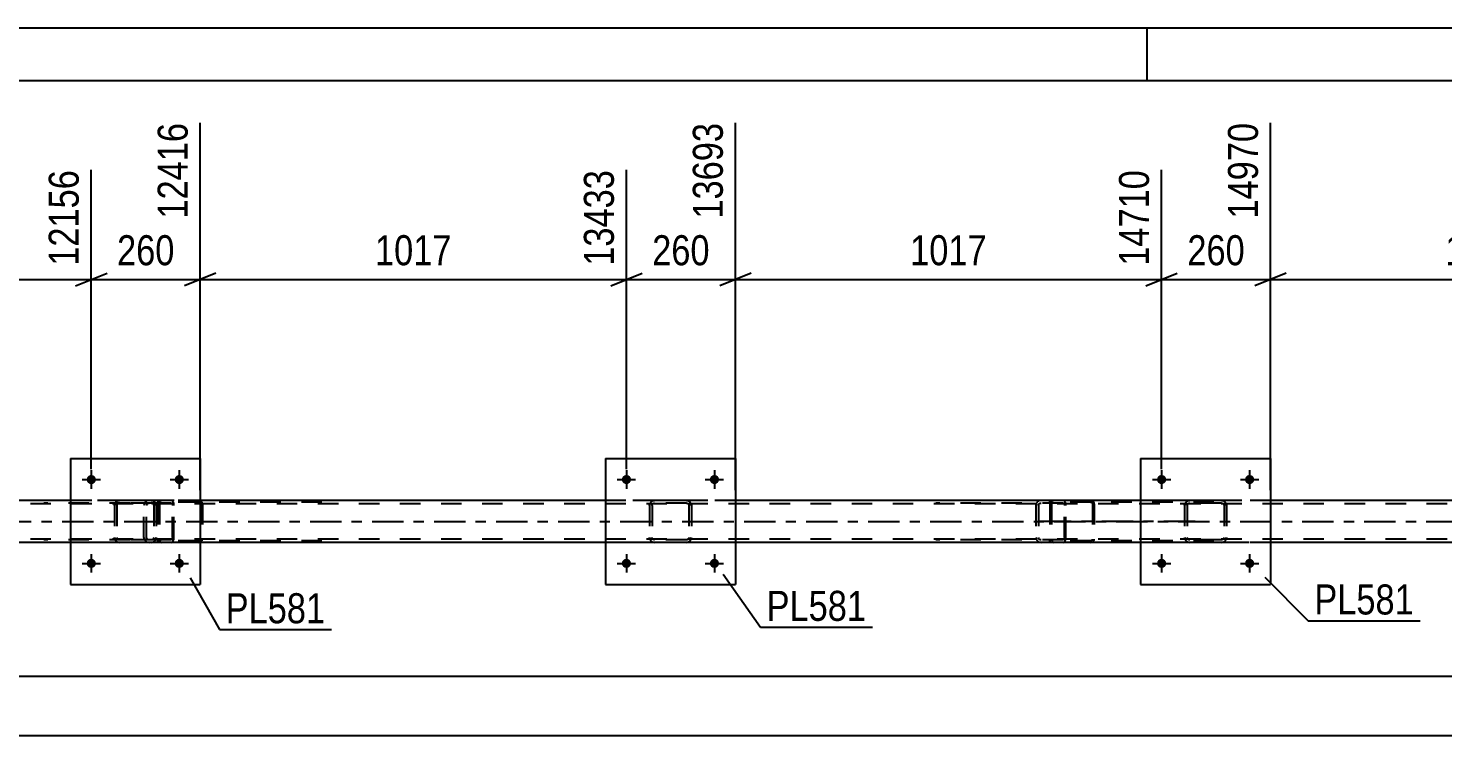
# Model space of a CAD drawing. Header units: millimetres. Extents: x 0 to 841, y 0 to 594.
# Drawn here: x 524.2 to 659.2, y 526.5 to 594 of the extents above; entities that cross this region are included whole.
import ezdxf

# ---------------------------------------------------------------- set-up
doc = ezdxf.new("R2010")
doc.units = ezdxf.units.MM
doc.linetypes.add('DXK_LINE_DOT2', pattern=[3.9198, 1.9599, -1.9599])
doc.linetypes.add('DXK_LINE_DOT3', pattern=[5.9187, 2.979, -0.9799, 0.9799, -0.9799])
doc.styles.add('Arial Narrow', font='ARIALN.TTF', dxfattribs={"height": 0.2})

# ---------------------------------------------------------------- blocks, each defined once
blk = doc.blocks.new('Unknown-814748613-1133')
at = {"color": 5, "linetype": 'Continuous'}
for p, q in [((841, 594), (0, 594)), ((631, 589), (631, 594)), ((836, 589), (5, 589))]:
    blk.add_line(p, q, dxfattribs=at)
blk = doc.blocks.new('Part-814748613-4964 - 4824')
at = {"color": 7, "linetype": 'DXK_LINE_DOT2'}
for p, q in [((622.98, 548.96), (610.83, 548.96)), ((622.98, 548.72), (610.83, 548.72)), ((620.41, 548.57), (620.39, 548.48)), ((620.39, 548.48), (620.39, 545.44)), ((620.43, 548.67), (620.41, 548.57)), ((620.64, 548.48), (620.66, 548.57)), ((620.64, 548.48), (620.64, 545.44)), ((620.66, 548.57), (620.72, 548.65)), ((620.89, 548.96), (620.7, 548.93)), ((620.72, 548.65), (620.8, 548.7)), ((620.8, 548.7), (620.89, 548.72)), ((621.71, 548.72), (621.71, 548.96)), ((623.09, 548.93), (622.98, 548.96)), ((622.98, 548.72), (623.04, 548.7)), ((623.04, 548.7), (623.08, 548.65)), ((623.08, 548.65), (623.11, 548.57)), ((623.18, 548.82), (623.09, 548.93)), ((623.11, 548.57), (623.12, 548.48)), ((623.12, 545.44), (623.12, 548.48)), ((623.24, 548.67), (623.18, 548.82)), ((623.26, 548.48), (623.24, 548.67)), ((623.26, 545.44), (623.26, 548.48)), ((620.39, 545.44), (620.41, 545.36)), ((620.66, 545.35), (620.64, 545.44)), ((623.12, 545.44), (623.11, 545.35)), ((623.24, 545.26), (623.26, 545.44)), ((622.98, 545.2), (610.83, 545.2)), ((622.98, 544.96), (610.83, 544.96)), ((620.41, 545.36), (620.43, 545.26)), ((620.72, 545.27), (620.66, 545.35)), ((620.7, 545), (620.89, 544.96)), ((620.8, 545.22), (620.72, 545.27)), ((620.89, 545.2), (620.8, 545.22)), ((621.71, 544.96), (621.71, 545.2)), ((623.04, 545.22), (622.98, 545.2)), ((622.98, 544.96), (623.09, 545)), ((623.08, 545.27), (623.04, 545.22)), ((623.11, 545.35), (623.08, 545.27)), ((623.09, 545), (623.18, 545.1)), ((623.18, 545.1), (623.24, 545.26))]:
    blk.add_line(p, q, dxfattribs=at)
for centre, start, end in [((620.88, 548.47), 111.1941, 156.1506), ((620.88, 545.46), 203.8494, 248.8059)]:
    blk.add_arc(centre, 0.492, start, end, dxfattribs=at)
blk = doc.blocks.new('Part-814748613-4919 - 4824')
at = {"color": 2, "linetype": 'Continuous'}
for p, q in [((630.39, 552.96), (630.39, 540.96)), ((630.39, 552.96), (642.79, 552.96)), ((642.79, 552.96), (642.79, 540.96)), ((630.39, 540.96), (642.79, 540.96))]:
    blk.add_line(p, q, dxfattribs=at)
blk = doc.blocks.new('Bolt-814748613-4846 - 4824')
at = {"linetype": 'Continuous'}
for points in [[(632.83, 550.96, -1), (631.95, 550.96, -1)], [(641.23, 550.96, -1), (640.35, 550.96, -1)]]:
    blk.add_hatch(color=1, dxfattribs=at).paths.add_polyline_path(points)
at = {"color": 1, "linetype": 'Continuous'}
for p, q in [((631.51, 550.96), (633.27, 550.96)), ((632.39, 551.84), (632.39, 550.08)), ((639.91, 550.96), (641.67, 550.96)), ((640.79, 551.84), (640.79, 550.08))]:
    blk.add_line(p, q, dxfattribs=at)
blk = doc.blocks.new('Bolt-814748613-4847 - 4824')
at = {"linetype": 'Continuous'}
for points in [[(632.83, 542.96, -1), (631.95, 542.96, -1)], [(641.23, 542.96, -1), (640.35, 542.96, -1)]]:
    blk.add_hatch(color=1, dxfattribs=at).paths.add_polyline_path(points)
at = {"color": 1, "linetype": 'Continuous'}
for p, q in [((631.51, 542.96), (633.27, 542.96)), ((632.39, 543.84), (632.39, 542.08)), ((639.91, 542.96), (641.67, 542.96)), ((640.79, 543.84), (640.79, 542.08))]:
    blk.add_line(p, q, dxfattribs=at)
blk = doc.blocks.new('Bolt-814748613-4848 - 4824')
at = {"linetype": 'Continuous'}
for points in [[(581.75, 550.96, -1), (580.87, 550.96, -1)], [(590.15, 550.96, -1), (589.27, 550.96, -1)]]:
    blk.add_hatch(color=1, dxfattribs=at).paths.add_polyline_path(points)
at = {"color": 1, "linetype": 'Continuous'}
for p, q in [((580.43, 550.96), (582.19, 550.96)), ((581.31, 551.84), (581.31, 550.08)), ((588.83, 550.96), (590.59, 550.96)), ((589.71, 551.84), (589.71, 550.08))]:
    blk.add_line(p, q, dxfattribs=at)
blk = doc.blocks.new('Bolt-814748613-4849 - 4824')
at = {"linetype": 'Continuous'}
for points in [[(581.75, 542.96, -1), (580.87, 542.96, -1)], [(590.15, 542.96, -1), (589.27, 542.96, -1)]]:
    blk.add_hatch(color=1, dxfattribs=at).paths.add_polyline_path(points)
at = {"color": 1, "linetype": 'Continuous'}
for p, q in [((580.43, 542.96), (582.19, 542.96)), ((581.31, 543.84), (581.31, 542.08)), ((588.83, 542.96), (590.59, 542.96)), ((589.71, 543.84), (589.71, 542.08))]:
    blk.add_line(p, q, dxfattribs=at)
blk = doc.blocks.new('Bolt-814748613-4850 - 4824')
at = {"linetype": 'Continuous'}
for points in [[(530.67, 550.96, -1), (529.79, 550.96, -1)], [(539.07, 550.96, -1), (538.19, 550.96, -1)]]:
    blk.add_hatch(color=1, dxfattribs=at).paths.add_polyline_path(points)
at = {"color": 1, "linetype": 'Continuous'}
for p, q in [((529.35, 550.96), (531.11, 550.96)), ((530.23, 551.84), (530.23, 550.08)), ((537.75, 550.96), (539.51, 550.96)), ((538.63, 551.84), (538.63, 550.08))]:
    blk.add_line(p, q, dxfattribs=at)
blk = doc.blocks.new('Bolt-814748613-4851 - 4824')
at = {"linetype": 'Continuous'}
for points in [[(530.67, 542.96, -1), (529.79, 542.96, -1)], [(539.07, 542.96, -1), (538.19, 542.96, -1)]]:
    blk.add_hatch(color=1, dxfattribs=at).paths.add_polyline_path(points)
at = {"color": 1, "linetype": 'Continuous'}
for p, q in [((529.35, 542.96), (531.11, 542.96)), ((530.23, 543.84), (530.23, 542.08)), ((537.75, 542.96), (539.51, 542.96)), ((538.63, 543.84), (538.63, 542.08))]:
    blk.add_line(p, q, dxfattribs=at)
blk = doc.blocks.new('Part-814748613-4925 - 4824')
at = {"color": 2, "linetype": 'Continuous'}
for p, q in [((579.31, 552.96), (579.31, 540.96)), ((579.31, 552.96), (591.71, 552.96)), ((591.71, 552.96), (591.71, 540.96)), ((579.31, 540.96), (591.71, 540.96))]:
    blk.add_line(p, q, dxfattribs=at)
blk = doc.blocks.new('Part-814748613-4920 - 4824')
at = {"color": 7, "linetype": 'DXK_LINE_DOT2'}
for p, q in [((634.59, 548.48), (634.63, 548.67)), ((634.63, 548.67), (634.59, 548.48)), ((634.59, 548.48), (634.59, 545.44)), ((634.83, 548.48), (634.85, 548.57)), ((634.83, 548.48), (634.83, 545.44)), ((634.85, 548.57), (634.9, 548.65)), ((634.89, 548.93), (635.07, 548.96)), ((635.07, 548.96), (634.89, 548.93)), ((634.9, 548.65), (634.98, 548.7)), ((634.98, 548.7), (635.07, 548.72)), ((638.11, 548.96), (635.07, 548.96)), ((638.11, 548.72), (635.07, 548.72)), ((638.11, 548.96), (638.29, 548.93)), ((638.29, 548.93), (638.11, 548.96)), ((638.11, 548.72), (638.2, 548.7)), ((638.2, 548.7), (638.28, 548.65)), ((638.28, 548.65), (638.33, 548.57)), ((638.33, 548.57), (638.35, 548.48)), ((638.35, 548.48), (638.35, 545.44)), ((638.55, 548.67), (638.59, 548.48)), ((638.59, 548.48), (638.55, 548.67)), ((638.59, 548.48), (638.59, 545.44)), ((634.63, 545.26), (634.59, 545.44)), ((634.59, 545.44), (634.63, 545.26)), ((634.85, 545.35), (634.83, 545.44)), ((638.35, 545.44), (638.33, 545.35)), ((638.59, 545.44), (638.55, 545.26)), ((638.55, 545.26), (638.59, 545.44)), ((634.9, 545.27), (634.85, 545.35)), ((635.07, 544.96), (634.89, 545)), ((634.89, 545), (635.07, 544.96)), ((634.98, 545.22), (634.9, 545.27)), ((635.07, 545.2), (634.98, 545.22)), ((638.11, 545.2), (635.07, 545.2)), ((638.11, 544.96), (635.07, 544.96)), ((638.2, 545.22), (638.11, 545.2)), ((638.29, 545), (638.11, 544.96)), ((638.11, 544.96), (638.29, 545)), ((638.28, 545.27), (638.2, 545.22)), ((638.33, 545.35), (638.28, 545.27))]:
    blk.add_line(p, q, dxfattribs=at)
at = {"color": 7, "linetype": 'DXK_LINE_DOT3'}
blk.add_line((636.59, 546.96), (636.59, 546.96), dxfattribs=at)
at = {"color": 7, "linetype": 'DXK_LINE_DOT2'}
for centre, start, end in [((635.07, 548.48), 112.5, 157.5), ((635.07, 548.48), 112.5, 157.5), ((638.11, 548.48), 22.5, 67.5), ((638.11, 548.48), 22.5, 67.5), ((635.07, 545.44), 202.5, 247.5), ((635.07, 545.44), 202.5, 247.5), ((638.11, 545.44), 292.5, 337.5), ((638.11, 545.44), 292.5, 337.5)]:
    blk.add_arc(centre, 0.48, start, end, dxfattribs=at)
blk = doc.blocks.new('Part-814748613-4926 - 4824')
at = {"color": 7, "linetype": 'DXK_LINE_DOT2'}
for p, q in [((583.51, 548.48), (583.54, 548.67)), ((583.54, 548.67), (583.51, 548.48)), ((583.51, 548.48), (583.51, 545.44)), ((583.75, 548.48), (583.77, 548.57)), ((583.75, 548.48), (583.75, 545.44)), ((583.77, 548.57), (583.82, 548.65)), ((583.8, 548.93), (583.99, 548.96)), ((583.99, 548.96), (583.8, 548.93)), ((583.82, 548.65), (583.9, 548.7)), ((583.9, 548.7), (583.99, 548.72)), ((587.03, 548.96), (583.99, 548.96)), ((587.03, 548.72), (583.99, 548.72)), ((587.03, 548.96), (587.21, 548.93)), ((587.21, 548.93), (587.03, 548.96)), ((587.03, 548.72), (587.12, 548.7)), ((587.12, 548.7), (587.2, 548.65)), ((587.2, 548.65), (587.25, 548.57)), ((587.25, 548.57), (587.27, 548.48)), ((587.27, 548.48), (587.27, 545.44)), ((587.47, 548.67), (587.51, 548.48)), ((587.51, 548.48), (587.47, 548.67)), ((587.51, 548.48), (587.51, 545.44)), ((583.54, 545.26), (583.51, 545.44)), ((583.51, 545.44), (583.54, 545.26)), ((583.77, 545.35), (583.75, 545.44)), ((587.27, 545.44), (587.25, 545.35)), ((587.51, 545.44), (587.47, 545.26)), ((587.47, 545.26), (587.51, 545.44)), ((583.82, 545.27), (583.77, 545.35)), ((583.99, 544.96), (583.8, 545)), ((583.8, 545), (583.99, 544.96)), ((583.9, 545.22), (583.82, 545.27)), ((583.99, 545.2), (583.9, 545.22)), ((587.03, 545.2), (583.99, 545.2)), ((587.03, 544.96), (583.99, 544.96)), ((587.12, 545.22), (587.03, 545.2)), ((587.21, 545), (587.03, 544.96)), ((587.03, 544.96), (587.21, 545)), ((587.2, 545.27), (587.12, 545.22)), ((587.25, 545.35), (587.2, 545.27))]:
    blk.add_line(p, q, dxfattribs=at)
at = {"color": 7, "linetype": 'DXK_LINE_DOT3'}
blk.add_line((585.51, 546.96), (585.51, 546.96), dxfattribs=at)
at = {"color": 7, "linetype": 'DXK_LINE_DOT2'}
for centre, start, end in [((583.99, 548.48), 112.5, 157.5), ((583.99, 548.48), 112.5, 157.5), ((587.03, 548.48), 22.5, 67.5), ((587.03, 548.48), 22.5, 67.5), ((583.99, 545.44), 202.5, 247.5), ((583.99, 545.44), 202.5, 247.5), ((587.03, 545.44), 292.5, 337.5), ((587.03, 545.44), 292.5, 337.5)]:
    blk.add_arc(centre, 0.48, start, end, dxfattribs=at)
blk = doc.blocks.new('Part-814748613-4931 - 4824')
at = {"color": 2, "linetype": 'Continuous'}
for p, q in [((528.23, 552.96), (528.23, 540.96)), ((528.23, 552.96), (540.63, 552.96)), ((540.63, 552.96), (540.63, 540.96)), ((528.23, 540.96), (540.63, 540.96))]:
    blk.add_line(p, q, dxfattribs=at)
blk = doc.blocks.new('Part-814748613-4932 - 4824')
at = {"color": 7, "linetype": 'DXK_LINE_DOT2'}
for p, q in [((532.43, 548.48), (532.46, 548.67)), ((532.46, 548.67), (532.43, 548.48)), ((532.43, 548.48), (532.43, 545.44)), ((532.67, 548.48), (532.69, 548.57)), ((532.67, 548.48), (532.67, 545.44)), ((532.69, 548.57), (532.74, 548.65)), ((532.72, 548.93), (532.91, 548.96)), ((532.91, 548.96), (532.72, 548.93)), ((532.74, 548.65), (532.82, 548.7)), ((532.82, 548.7), (532.91, 548.72)), ((535.95, 548.96), (532.91, 548.96)), ((535.95, 548.72), (532.91, 548.72)), ((535.95, 548.96), (536.13, 548.93)), ((536.13, 548.93), (535.95, 548.96)), ((535.95, 548.72), (536.04, 548.7)), ((536.04, 548.7), (536.12, 548.65)), ((536.12, 548.65), (536.17, 548.57)), ((536.17, 548.57), (536.19, 548.48)), ((536.19, 548.48), (536.19, 545.44)), ((536.39, 548.67), (536.43, 548.48)), ((536.43, 548.48), (536.39, 548.67)), ((536.43, 548.48), (536.43, 545.44)), ((532.46, 545.26), (532.43, 545.44)), ((532.43, 545.44), (532.46, 545.26)), ((532.69, 545.35), (532.67, 545.44)), ((536.19, 545.44), (536.17, 545.35)), ((536.43, 545.44), (536.39, 545.26)), ((536.39, 545.26), (536.43, 545.44)), ((532.74, 545.27), (532.69, 545.35)), ((532.91, 544.96), (532.72, 545)), ((532.72, 545), (532.91, 544.96)), ((532.82, 545.22), (532.74, 545.27)), ((532.91, 545.2), (532.82, 545.22)), ((535.95, 545.2), (532.91, 545.2)), ((535.95, 544.96), (532.91, 544.96)), ((536.04, 545.22), (535.95, 545.2)), ((536.13, 545), (535.95, 544.96)), ((535.95, 544.96), (536.13, 545)), ((536.12, 545.27), (536.04, 545.22)), ((536.17, 545.35), (536.12, 545.27))]:
    blk.add_line(p, q, dxfattribs=at)
at = {"color": 7, "linetype": 'DXK_LINE_DOT3'}
blk.add_line((534.43, 546.96), (534.43, 546.96), dxfattribs=at)
at = {"color": 7, "linetype": 'DXK_LINE_DOT2'}
for centre, start, end in [((532.91, 548.48), 112.5, 157.5), ((532.91, 548.48), 112.5, 157.5), ((535.95, 548.48), 22.5, 67.5), ((535.95, 548.48), 22.5, 67.5), ((532.91, 545.44), 202.5, 247.5), ((532.91, 545.44), 202.5, 247.5), ((535.95, 545.44), 292.5, 337.5), ((535.95, 545.44), 292.5, 337.5)]:
    blk.add_arc(centre, 0.48, start, end, dxfattribs=at)
blk = doc.blocks.new('Part-814748613-4963 - 4824')
at = {"color": 7, "linetype": 'DXK_LINE_DOT2'}
for p, q in [((537.85, 548.96), (525.69, 548.96)), ((537.85, 548.72), (525.69, 548.72)), ((535.28, 548.62), (535.26, 548.48)), ((535.26, 545.44), (535.26, 548.48)), ((535.29, 548.67), (535.28, 548.62)), ((535.51, 548.48), (535.53, 548.57)), ((535.51, 545.44), (535.51, 548.48)), ((535.53, 548.57), (535.58, 548.65)), ((535.76, 548.96), (535.57, 548.93)), ((535.58, 548.65), (535.66, 548.7)), ((535.66, 548.7), (535.76, 548.72)), ((536.57, 548.96), (536.57, 548.72)), ((537.95, 548.93), (537.85, 548.96)), ((537.85, 548.72), (537.9, 548.7)), ((537.9, 548.7), (537.95, 548.65)), ((538.04, 548.82), (537.95, 548.93)), ((537.95, 548.65), (537.98, 548.57)), ((537.98, 548.57), (537.99, 548.48)), ((537.99, 545.44), (537.99, 548.48)), ((538.1, 548.67), (538.04, 548.82)), ((538.12, 548.48), (538.1, 548.67)), ((538.12, 545.44), (538.12, 548.48)), ((535.26, 545.44), (535.29, 545.26)), ((535.53, 545.35), (535.51, 545.44)), ((537.99, 545.44), (537.98, 545.35)), ((538.1, 545.26), (538.12, 545.44)), ((537.85, 545.2), (525.69, 545.2)), ((537.85, 544.96), (525.69, 544.96)), ((535.58, 545.27), (535.53, 545.35)), ((535.57, 545), (535.76, 544.96)), ((535.66, 545.22), (535.58, 545.27)), ((535.76, 545.2), (535.66, 545.22)), ((536.57, 544.96), (536.57, 545.2)), ((537.9, 545.22), (537.85, 545.2)), ((537.85, 544.96), (537.95, 545)), ((537.95, 545.27), (537.9, 545.22)), ((537.98, 545.35), (537.95, 545.27)), ((537.95, 545), (538.04, 545.1)), ((538.04, 545.1), (538.1, 545.26))]:
    blk.add_line(p, q, dxfattribs=at)
for centre, start, end in [((535.74, 548.47), 111.1941, 156.1506), ((535.74, 545.46), 203.8494, 248.8059)]:
    blk.add_arc(centre, 0.492, start, end, dxfattribs=at)
blk = doc.blocks.new('Part-814748613-4991 - 4824')
at = {"color": 7, "linetype": 'DXK_LINE_DOT2'}
for p, q in [((621.73, 548.76), (621.71, 548.64)), ((621.71, 548.64), (621.71, 545.28)), ((621.88, 548.64), (621.89, 548.7)), ((621.88, 548.64), (621.88, 545.28)), ((621.89, 548.7), (621.93, 548.76)), ((622.05, 548.96), (621.92, 548.94)), ((621.93, 548.76), (621.98, 548.79)), ((621.98, 548.79), (622.05, 548.8)), ((637.38, 548.96), (622.05, 548.96)), ((637.38, 548.8), (622.05, 548.8)), ((625.76, 548.94), (625.62, 548.96)), ((625.62, 548.8), (625.69, 548.79)), ((625.69, 548.79), (625.71, 548.78)), ((625.71, 548.78), (625.75, 548.76)), ((625.75, 548.76), (625.78, 548.7)), ((625.78, 548.7), (625.8, 548.64)), ((625.8, 548.64), (625.8, 545.28)), ((625.97, 548.64), (625.94, 548.76)), ((625.97, 548.64), (625.97, 545.28)), ((621.71, 545.28), (621.73, 545.16)), ((621.89, 545.22), (621.88, 545.28)), ((621.93, 545.17), (621.89, 545.22)), ((621.92, 544.99), (622.05, 544.96)), ((621.93, 545.17), (621.96, 545.15)), ((621.96, 545.15), (621.98, 545.13)), ((621.98, 545.13), (622.05, 545.12)), ((637.38, 545.12), (622.05, 545.12)), ((637.38, 544.96), (622.05, 544.96)), ((625.69, 545.13), (625.62, 545.12)), ((625.62, 544.96), (625.76, 544.99)), ((625.75, 545.17), (625.69, 545.13)), ((625.78, 545.22), (625.75, 545.17)), ((625.8, 545.28), (625.78, 545.22)), ((625.94, 545.16), (625.97, 545.28))]:
    blk.add_line(p, q, dxfattribs=at)
at = {"color": 7, "linetype": 'DXK_LINE_DOT3'}
blk.add_line((635.59, 546.96), (620.42, 546.96), dxfattribs=at)
at = {"color": 7, "linetype": 'DXK_LINE_DOT2'}
for centre, start, end in [((622.04, 548.63), 110.7583, 155.68), ((625.64, 548.63), 24.32, 69.2417), ((622.04, 545.3), 204.32, 249.2417), ((625.64, 545.3), 290.7583, 335.68)]:
    blk.add_arc(centre, 0.331, start, end, dxfattribs=at)
blk = doc.blocks.new('Part-814748613-4992 - 4824')
at = {"color": 7, "linetype": 'DXK_LINE_DOT2'}
for p, q in [((536.6, 548.76), (536.57, 548.64)), ((536.57, 548.64), (536.57, 545.28)), ((536.74, 548.64), (536.76, 548.7)), ((536.74, 548.64), (536.74, 545.28)), ((536.76, 548.7), (536.79, 548.76)), ((536.91, 548.96), (536.78, 548.94)), ((536.79, 548.76), (536.85, 548.79)), ((536.85, 548.79), (536.91, 548.8)), ((552.24, 548.96), (536.91, 548.96)), ((552.24, 548.8), (536.91, 548.8)), ((540.62, 548.94), (540.49, 548.96)), ((540.49, 548.8), (540.56, 548.79)), ((540.56, 548.79), (540.61, 548.76)), ((540.61, 548.76), (540.65, 548.7)), ((540.65, 548.7), (540.66, 548.64)), ((540.66, 548.64), (540.66, 545.28)), ((540.83, 548.64), (540.81, 548.76)), ((540.83, 548.64), (540.83, 545.28)), ((536.57, 545.28), (536.6, 545.16)), ((536.76, 545.22), (536.74, 545.28)), ((536.79, 545.17), (536.76, 545.22)), ((536.78, 544.99), (536.91, 544.96)), ((536.85, 545.13), (536.79, 545.17)), ((536.91, 545.12), (536.85, 545.13)), ((552.24, 545.12), (536.91, 545.12)), ((552.24, 544.96), (536.91, 544.96)), ((540.56, 545.13), (540.49, 545.12)), ((540.49, 544.96), (540.62, 544.99)), ((540.61, 545.17), (540.56, 545.13)), ((540.65, 545.22), (540.61, 545.17)), ((540.66, 545.28), (540.65, 545.22)), ((540.81, 545.16), (540.83, 545.28))]:
    blk.add_line(p, q, dxfattribs=at)
for centre, start, end in [((536.9, 548.63), 110.7583, 155.68), ((540.5, 548.63), 24.32, 69.2417), ((536.9, 545.3), 204.32, 249.2417), ((540.5, 545.3), 290.7583, 335.68)]:
    blk.add_arc(centre, 0.331, start, end, dxfattribs=at)
blk = doc.blocks.new('Part-814748613-5024 - 4824')
at = {"color": 7, "linetype": 'DXK_LINE_DOT2'}
for p, q in [((765.48, 548.64), (101.3, 548.64)), ((765.48, 548.96), (119.58, 548.96)), ((540.63, 548.96), (528.23, 548.96)), ((591.71, 548.96), (579.31, 548.96)), ((642.79, 548.96), (630.39, 548.96)), ((765.48, 545.28), (101.3, 545.28)), ((762.25, 544.96), (101.3, 544.96)), ((540.63, 544.96), (528.23, 544.96)), ((591.71, 544.96), (579.31, 544.96)), ((642.79, 544.96), (630.39, 544.96))]:
    blk.add_line(p, q, dxfattribs=at)
at = {"color": 2, "linetype": 'Continuous'}
for p, q in [((528.23, 548.96), (489.55, 548.96)), ((579.31, 548.96), (540.63, 548.96)), ((630.39, 548.96), (591.71, 548.96)), ((681.47, 548.96), (642.79, 548.96)), ((528.23, 544.96), (489.55, 544.96)), ((579.31, 544.96), (540.63, 544.96)), ((630.39, 544.96), (591.71, 544.96)), ((681.47, 544.96), (642.79, 544.96))]:
    blk.add_line(p, q, dxfattribs=at)
at = {"color": 7, "linetype": 'DXK_LINE_DOT3'}
blk.add_line((101.3, 546.96), (765.48, 546.96), dxfattribs=at)
blk = doc.blocks.new('StraightDimension-814748613-5067 - 4824')
at = {"color": 7, "linetype": 'Continuous'}
blk.add_line((58.74, 526.53), (766.12, 526.53), dxfattribs=at)
blk = doc.blocks.new('StraightDimension-814748613-5197 - 4824')
at = {"color": 7, "linetype": 'Continuous'}
for p, q in [((642.79, 549.96), (642.79, 584.99)), ((683.47, 551.96), (683.47, 580.49)), ((644.29, 570.65), (641.29, 569.45)), ((642.79, 570.05), (683.47, 570.05)), ((681.97, 569.45), (684.97, 570.65))]:
    blk.add_line(p, q, dxfattribs=at)
at = {"color": 0}
blk.add_wipeout([(667.39, 570.8), (667.39, 575), (658.87, 575), (658.87, 570.8)], dxfattribs=at)
at = {"color": 3, "style": 'Arial Narrow'}
blk.add_text('1017', height=2.863, dxfattribs=at).set_placement((659.47, 571.4))
at = {"color": 0, "linetype": 'Continuous'}
blk.add_wipeout([(682.87, 581.09), (678.67, 581.09), (678.67, 570.75), (682.87, 570.75)], dxfattribs=at)
at = {"color": 3, "linetype": 'Continuous', "style": 'Arial Narrow'}
blk.add_text('15987', height=2.863, rotation=90.0002, dxfattribs=at).set_placement((682.27, 571.35))
blk = doc.blocks.new('StraightDimension-814748613-5088 - 4824')
at = {"color": 7, "linetype": 'Continuous'}
blk.add_line((59.38, 532.2), (765.48, 532.2), dxfattribs=at)
blk = doc.blocks.new('StraightDimension-814748613-5215 - 4824')
at = {"color": 7, "linetype": 'Continuous'}
for p, q in [((642.79, 549.96), (642.79, 584.99)), ((632.39, 551.96), (632.39, 580.49)), ((630.89, 569.45), (633.89, 570.65)), ((632.39, 570.05), (642.79, 570.05)), ((644.29, 570.65), (641.29, 569.45))]:
    blk.add_line(p, q, dxfattribs=at)
at = {"color": 0}
blk.add_wipeout([(640.93, 570.8), (640.93, 575), (634.25, 575), (634.25, 570.8)], dxfattribs=at)
at = {"color": 3, "style": 'Arial Narrow'}
blk.add_text('260', height=2.863, dxfattribs=at).set_placement((634.85, 571.4))
at = {"color": 0, "linetype": 'Continuous'}
blk.add_wipeout([(642.19, 585.59), (637.99, 585.59), (637.99, 575.25), (642.19, 575.25)], dxfattribs=at)
at = {"color": 3, "linetype": 'Continuous', "style": 'Arial Narrow'}
blk.add_text('14970', height=2.863, rotation=90.0002, dxfattribs=at).set_placement((641.59, 575.85))
blk = doc.blocks.new('StraightDimension-814748613-5233 - 4824')
at = {"color": 7, "linetype": 'Continuous'}
for p, q in [((591.71, 549.96), (591.71, 584.99)), ((632.39, 551.96), (632.39, 580.49)), ((593.21, 570.65), (590.21, 569.45)), ((591.71, 570.05), (632.39, 570.05)), ((630.89, 569.45), (633.89, 570.65))]:
    blk.add_line(p, q, dxfattribs=at)
at = {"color": 0}
blk.add_wipeout([(616.3, 570.8), (616.3, 575), (607.79, 575), (607.79, 570.8)], dxfattribs=at)
at = {"color": 3, "style": 'Arial Narrow'}
blk.add_text('1017', height=2.863, dxfattribs=at).set_placement((608.39, 571.4))
at = {"color": 0, "linetype": 'Continuous'}
blk.add_wipeout([(631.79, 581.09), (627.59, 581.09), (627.59, 570.75), (631.79, 570.75)], dxfattribs=at)
at = {"color": 3, "linetype": 'Continuous', "style": 'Arial Narrow'}
blk.add_text('14710', height=2.863, rotation=90.0002, dxfattribs=at).set_placement((631.19, 571.35))
blk = doc.blocks.new('StraightDimension-814748613-5251 - 4824')
at = {"color": 7, "linetype": 'Continuous'}
for p, q in [((591.71, 549.96), (591.71, 584.99)), ((581.31, 551.96), (581.31, 580.49)), ((579.81, 569.45), (582.81, 570.65)), ((581.31, 570.05), (591.71, 570.05)), ((593.21, 570.65), (590.21, 569.45))]:
    blk.add_line(p, q, dxfattribs=at)
at = {"color": 0}
blk.add_wipeout([(589.85, 570.8), (589.85, 575), (583.17, 575), (583.17, 570.8)], dxfattribs=at)
at = {"color": 3, "style": 'Arial Narrow'}
blk.add_text('260', height=2.863, dxfattribs=at).set_placement((583.77, 571.4))
at = {"color": 0, "linetype": 'Continuous'}
blk.add_wipeout([(591.11, 585.59), (586.91, 585.59), (586.91, 575.25), (591.11, 575.25)], dxfattribs=at)
at = {"color": 3, "linetype": 'Continuous', "style": 'Arial Narrow'}
blk.add_text('13693', height=2.863, rotation=90.0002, dxfattribs=at).set_placement((590.51, 575.85))
blk = doc.blocks.new('StraightDimension-814748613-5269 - 4824')
at = {"color": 7, "linetype": 'Continuous'}
for p, q in [((540.63, 549.96), (540.63, 584.99)), ((581.31, 551.96), (581.31, 580.49)), ((542.13, 570.65), (539.13, 569.45)), ((540.63, 570.05), (581.31, 570.05)), ((579.81, 569.45), (582.81, 570.65))]:
    blk.add_line(p, q, dxfattribs=at)
at = {"color": 0}
blk.add_wipeout([(565.22, 570.8), (565.22, 575), (556.71, 575), (556.71, 570.8)], dxfattribs=at)
at = {"color": 3, "style": 'Arial Narrow'}
blk.add_text('1017', height=2.863, dxfattribs=at).set_placement((557.31, 571.4))
at = {"color": 0, "linetype": 'Continuous'}
blk.add_wipeout([(580.71, 581.09), (576.51, 581.09), (576.51, 570.75), (580.71, 570.75)], dxfattribs=at)
at = {"color": 3, "linetype": 'Continuous', "style": 'Arial Narrow'}
blk.add_text('13433', height=2.863, rotation=90.0002, dxfattribs=at).set_placement((580.11, 571.35))
blk = doc.blocks.new('StraightDimension-814748613-5287 - 4824')
at = {"color": 7, "linetype": 'Continuous'}
for p, q in [((540.63, 549.96), (540.63, 584.99)), ((530.23, 551.96), (530.23, 580.49)), ((528.73, 569.45), (531.73, 570.65)), ((530.23, 570.05), (540.63, 570.05)), ((542.13, 570.65), (539.13, 569.45))]:
    blk.add_line(p, q, dxfattribs=at)
at = {"color": 0}
blk.add_wipeout([(538.77, 570.8), (538.77, 575), (532.09, 575), (532.09, 570.8)], dxfattribs=at)
at = {"color": 3, "style": 'Arial Narrow'}
blk.add_text('260', height=2.863, dxfattribs=at).set_placement((532.69, 571.4))
at = {"color": 0, "linetype": 'Continuous'}
blk.add_wipeout([(540.03, 585.59), (535.83, 585.59), (535.83, 575.25), (540.03, 575.25)], dxfattribs=at)
at = {"color": 3, "linetype": 'Continuous', "style": 'Arial Narrow'}
blk.add_text('12416', height=2.863, rotation=90.0002, dxfattribs=at).set_placement((539.43, 575.85))
blk = doc.blocks.new('StraightDimension-814748613-5305 - 4824')
at = {"color": 7, "linetype": 'Continuous'}
for p, q in [((489.55, 549.96), (489.55, 584.99)), ((530.23, 551.96), (530.23, 580.49)), ((491.05, 570.65), (488.05, 569.45)), ((489.55, 570.05), (530.23, 570.05)), ((528.73, 569.45), (531.73, 570.65))]:
    blk.add_line(p, q, dxfattribs=at)
at = {"color": 0}
blk.add_wipeout([(514.14, 570.8), (514.14, 575), (505.63, 575), (505.63, 570.8)], dxfattribs=at)
at = {"color": 3, "style": 'Arial Narrow'}
blk.add_text('1017', height=2.863, dxfattribs=at).set_placement((506.23, 571.4))
at = {"color": 0, "linetype": 'Continuous'}
blk.add_wipeout([(529.63, 581.09), (525.43, 581.09), (525.43, 570.75), (529.63, 570.75)], dxfattribs=at)
at = {"color": 3, "linetype": 'Continuous', "style": 'Arial Narrow'}
blk.add_text('12156', height=2.863, rotation=90.0002, dxfattribs=at).set_placement((529.03, 571.35))
blk = doc.blocks.new('Mark-814748613-4921 - 4824')
at = {"color": 0}
blk.add_wipeout([(604.19, 537.48), (604.19, 540.48), (594.69, 540.48), (594.69, 537.48)], dxfattribs=at)
blk.add_wipeout([(604.19, 537.48), (604.19, 540.48), (594.69, 540.48), (594.69, 537.48)], dxfattribs=at)
at = {"color": 30, "linetype": 'Continuous'}
for p, q in [((590.54, 541.92), (594.09, 536.88)), ((594.09, 536.88), (604.79, 536.88))]:
    blk.add_line(p, q, dxfattribs=at)
at = {"color": 3, "style": 'Arial Narrow'}
blk.add_text('PL581', height=2.863, dxfattribs=at).set_placement((594.69, 537.48))
blk = doc.blocks.new('Mark-814748613-4915 - 4824')
at = {"color": 0}
blk.add_wipeout([(656.48, 538.09), (656.48, 541.09), (646.97, 541.09), (646.97, 538.09)], dxfattribs=at)
blk.add_wipeout([(656.48, 538.09), (656.48, 541.09), (646.97, 541.09), (646.97, 538.09)], dxfattribs=at)
at = {"color": 30, "linetype": 'Continuous'}
for p, q in [((642.24, 541.65), (646.37, 537.49)), ((646.37, 537.49), (657.08, 537.49))]:
    blk.add_line(p, q, dxfattribs=at)
at = {"color": 3, "style": 'Arial Narrow'}
blk.add_text('PL581', height=2.863, dxfattribs=at).set_placement((646.97, 538.09))
blk = doc.blocks.new('Mark-814748613-4927 - 4824')
at = {"color": 0}
blk.add_wipeout([(552.56, 537.25), (552.56, 540.25), (543.06, 540.25), (543.06, 537.25)], dxfattribs=at)
blk.add_wipeout([(552.56, 537.25), (552.56, 540.25), (543.06, 540.25), (543.06, 537.25)], dxfattribs=at)
at = {"color": 30, "linetype": 'Continuous'}
for p, q in [((539.68, 541.57), (542.46, 536.65)), ((542.46, 536.65), (553.16, 536.65))]:
    blk.add_line(p, q, dxfattribs=at)
at = {"color": 3, "style": 'Arial Narrow'}
blk.add_text('PL581', height=2.863, dxfattribs=at).set_placement((543.06, 537.25))

msp = doc.modelspace()

# ---------------------------------------------------------------- block references
for name in ['Unknown-814748613-1133', 'Part-814748613-4931 - 4824', 'Part-814748613-4925 - 4824', 'Part-814748613-4919 - 4824', 'Part-814748613-5024 - 4824', 'Bolt-814748613-4850 - 4824', 'Bolt-814748613-4848 - 4824', 'Bolt-814748613-4846 - 4824', 'Part-814748613-4963 - 4824', 'Part-814748613-4932 - 4824', 'Part-814748613-4992 - 4824', 'Part-814748613-4926 - 4824', 'Part-814748613-4964 - 4824', 'Part-814748613-4991 - 4824', 'Part-814748613-4920 - 4824', 'Bolt-814748613-4851 - 4824', 'Bolt-814748613-4849 - 4824', 'Bolt-814748613-4847 - 4824']:
    msp.add_blockref(name, (0, 0))

# ---------------------------------------------------------------- next in the draw order: block references
for name in ['StraightDimension-814748613-5197 - 4824', 'StraightDimension-814748613-5067 - 4824']:
    msp.add_blockref(name, (0, 0))

# ---------------------------------------------------------------- next in the draw order: block references
for name in ['StraightDimension-814748613-5215 - 4824', 'StraightDimension-814748613-5088 - 4824']:
    msp.add_blockref(name, (0, 0))

# ---------------------------------------------------------------- next in the draw order: block references
for name in ['StraightDimension-814748613-5233 - 4824', 'Mark-814748613-4927 - 4824', 'Mark-814748613-4921 - 4824', 'Mark-814748613-4915 - 4824']:
    msp.add_blockref(name, (0, 0))

# ---------------------------------------------------------------- next in the draw order: block references
msp.add_blockref('StraightDimension-814748613-5251 - 4824', (0, 0))

# ---------------------------------------------------------------- next in the draw order: block references
msp.add_blockref('StraightDimension-814748613-5269 - 4824', (0, 0))

# ---------------------------------------------------------------- next in the draw order: block references
msp.add_blockref('StraightDimension-814748613-5287 - 4824', (0, 0))

# ---------------------------------------------------------------- next in the draw order: block references
msp.add_blockref('StraightDimension-814748613-5305 - 4824', (0, 0))

doc.saveas('drawing.dxf')
